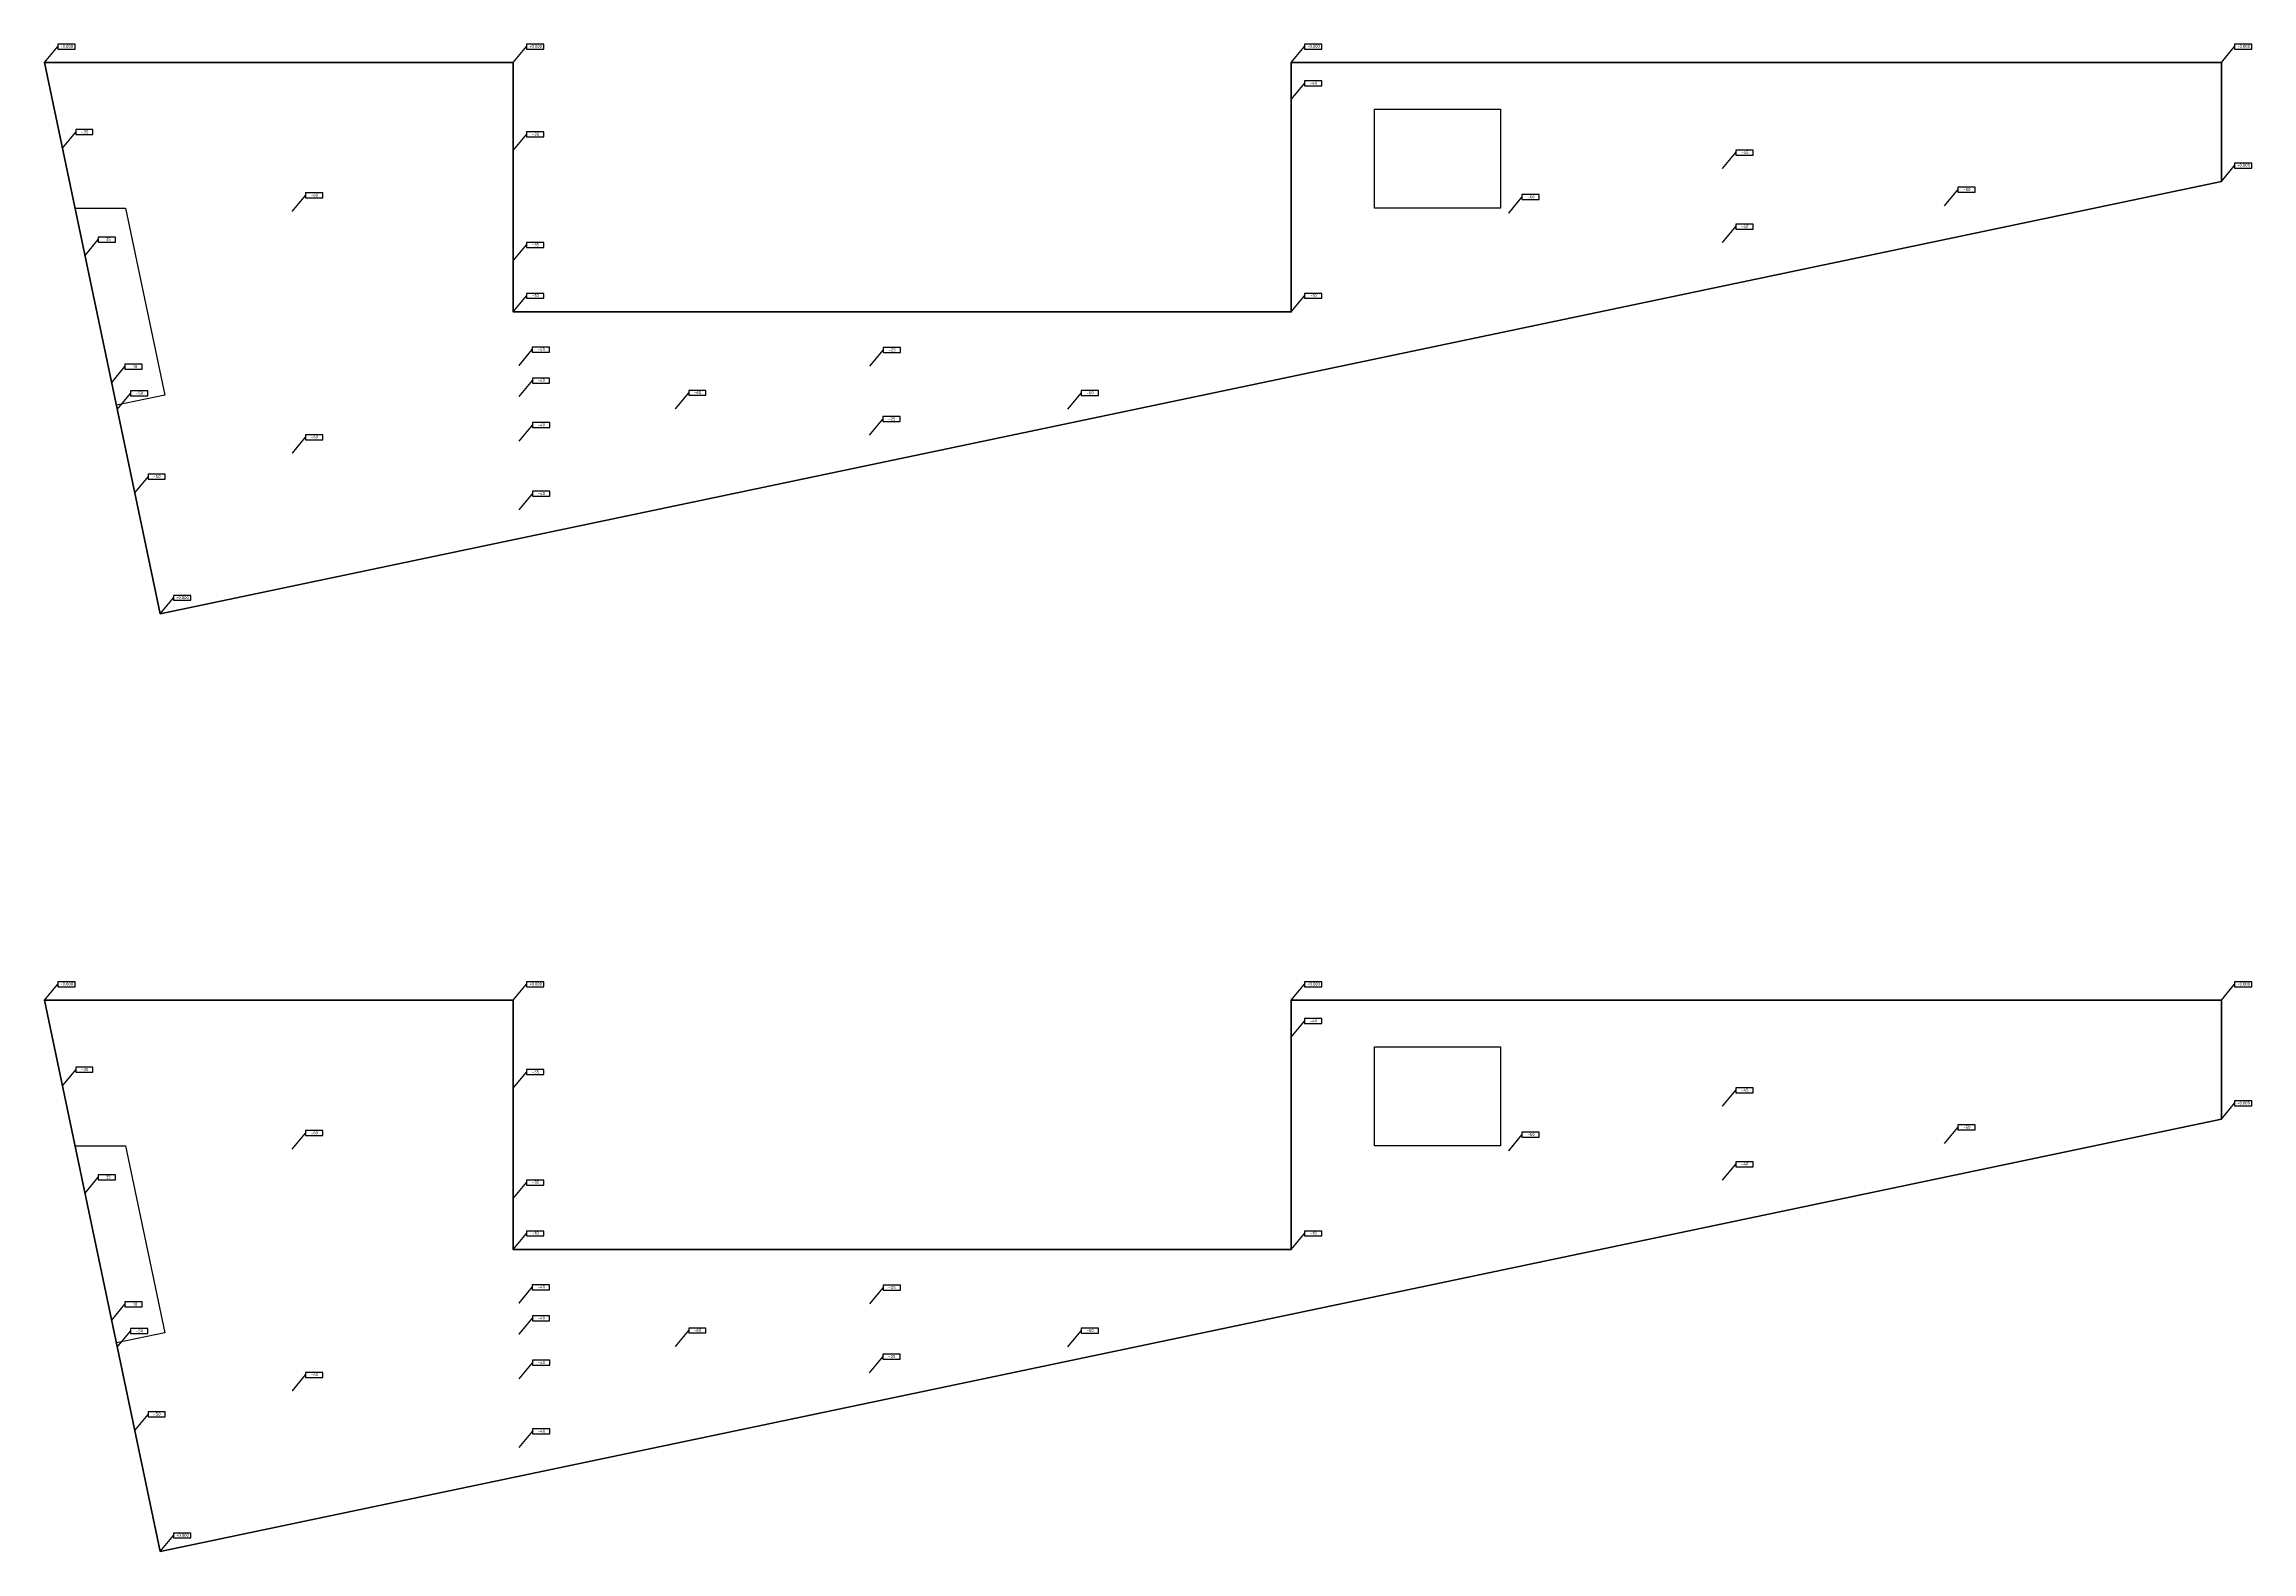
# Model space of a CAD drawing. Header units: millimetres. Extents: x 3543 to 589126, y -146359 to 38454.
# Drawn here: x 477746 to 567140, y -88203 to -27122 of the extents above; entities that cross this region are included whole.
import ezdxf
from ezdxf.enums import TextEntityAlignment as Align

# ---------------------------------------------------------------- set-up
doc = ezdxf.new("R2010")
doc.units = ezdxf.units.MM
doc.layers.add('контур', color=1, linetype='Continuous', lineweight=50)
doc.layers.add('областиvb', color=52, linetype='Continuous')
doc.styles.add('isocpeur', font='isocpeur.ttf')

# ---------------------------------------------------------------- blocks, each defined once
blk = doc.blocks.new('otmetka_oporvb')
at = {"linetype": 'ByBlock', "lineweight": -2}
blk.add_hatch(color=0, dxfattribs=at).paths.add_polyline_path([(-38, -32, 1), (38, 32, 1)])
at = {"color": 0, "linetype": 'ByBlock', "lineweight": -2}
blk.add_line((0, 0), (2142, 2596), dxfattribs=at)
at = {"color": 0}
blk.add_lwpolyline([(2142, 2196), (4942, 2196), (4942, 2996), (2142, 2996)], close=True, dxfattribs=at)
at = {"color": 0, "linetype": 'ByBlock', "lineweight": -2, "style": 'isocpeur'}
blk.add_attdef('OTM', text='', height=500, dxfattribs=at).set_placement((3600, 2639), align=Align.MIDDLE_CENTER)
blk = doc.blocks.new('*U28')
at = {"linetype": 'ByBlock', "lineweight": -2}
blk.add_hatch(color=0, dxfattribs=at).paths.add_polyline_path([(-38, -32, 1), (38, 32, 1)])
at = {"color": 0, "linetype": 'ByBlock', "lineweight": -2}
blk.add_line((0, 0), (2147, 2596), dxfattribs=at)
at = {"color": 0}
blk.add_lwpolyline([(2147, 2196), (4947, 2196), (4947, 2996), (2147, 2996)], close=True, dxfattribs=at)
at = {"color": 0, "linetype": 'ByBlock', "lineweight": -2, "style": 'isocpeur'}
blk.add_attdef('OTM', text='', height=500, dxfattribs=at).set_placement((3606, 2639), align=Align.MIDDLE_CENTER)
blk = doc.blocks.new('*U29')
at = {"linetype": 'ByBlock', "lineweight": -2}
blk.add_hatch(color=0, dxfattribs=at).paths.add_polyline_path([(-38, -32, 1), (38, 32, 1)])
at = {"color": 0, "linetype": 'ByBlock', "lineweight": -2}
blk.add_line((0, 0), (2158, 2596), dxfattribs=at)
at = {"color": 0}
blk.add_lwpolyline([(2158, 2196), (4958, 2196), (4958, 2996), (2158, 2996)], close=True, dxfattribs=at)
at = {"color": 0, "linetype": 'ByBlock', "lineweight": -2, "style": 'isocpeur'}
blk.add_attdef('OTM', text='', height=500, dxfattribs=at).set_placement((3617, 2639), align=Align.MIDDLE_CENTER)
blk = doc.blocks.new('*U30')
at = {"linetype": 'ByBlock', "lineweight": -2}
blk.add_hatch(color=0, dxfattribs=at).paths.add_polyline_path([(-38, -32, 1), (38, 32, 1)])
at = {"color": 0, "linetype": 'ByBlock', "lineweight": -2}
blk.add_line((0, 0), (2151, 2596), dxfattribs=at)
at = {"color": 0}
blk.add_lwpolyline([(2151, 2196), (4951, 2196), (4951, 2996), (2151, 2996)], close=True, dxfattribs=at)
at = {"color": 0, "linetype": 'ByBlock', "lineweight": -2, "style": 'isocpeur'}
blk.add_attdef('OTM', text='', height=500, dxfattribs=at).set_placement((3609, 2639), align=Align.MIDDLE_CENTER)

msp = doc.modelspace()

# ---------------------------------------------------------------- linework, layer by layer
at = {"layer": 'контур'}
for points in [[(482446.7, -50202.6), (477760.5, -27871.2), (496743.3, -27871.2), (496743.3, -37968.7), (528243.1, -37968.7), (528243.1, -27871.2), (565904.8, -27871.2), (565904.8, -32689.8)], [(482446.7, -88188.7), (477760.5, -65857.3), (496743.3, -65857.3), (496743.3, -75954.7), (528243.1, -75954.7), (528243.1, -65857.3), (565904.8, -65857.3), (565904.8, -70675.8)]]:
    msp.add_lwpolyline(points, close=True, dxfattribs=at)
at = {"layer": 'областиvb'}
for points in [[(531615.9, -29757.6), (536716.9, -29757.6), (536716.9, -33770.5), (531615.9, -33770.5)], [(478998.5, -33770.8), (481035.7, -33770.8), (482639.3, -41340.5), (480673.5, -41753)], [(531615.9, -67743.7), (536716.9, -67743.7), (536716.9, -71756.5), (531615.9, -71756.5)], [(478998.5, -71756.8), (481035.7, -71756.8), (482639.3, -79326.6), (480673.5, -79739.1)]]:
    msp.add_lwpolyline(points, close=True, dxfattribs=at)

# ---------------------------------------------------------------- block references
at = {"xscale": 0.25, "yscale": 0.25, "zscale": 0.25}
for name, p, values in [('otmetka_oporvb', (477760.5, -27871.2), {'OTM': '+0.000'}), ('otmetka_oporvb', (496743.3, -27871.2), {'OTM': '+0.000'}), ('otmetka_oporvb', (528243.1, -27871.2), {'OTM': '+0.000'}), ('otmetka_oporvb', (565904.8, -27871.2), {'OTM': '+0.000'}), ('otmetka_oporvb', (528243.1, -29359.7), {'OTM': '-40'}), ('otmetka_oporvb', (478487.5, -31335.8), {'OTM': '-35'}), ('otmetka_oporvb', (496743.3, -31430.5), {'OTM': '-35'}), ('otmetka_oporvb', (545709.5, -32167.1), {'OTM': '-45'}), ('otmetka_oporvb', (565904.8, -32689.8), {'OTM': '+0.000'}), ('otmetka_oporvb', (554700.5, -33671.7), {'OTM': '-50'}), ('otmetka_oporvb', (487793.5, -33900.9), {'OTM': '-60'}), ('otmetka_oporvb', (537049.5, -33968.9), {'OTM': '-60'}), ('otmetka_oporvb', (545707.4, -35161.3), {'OTM': '-40'}), ('otmetka_oporvb', (479401.3, -35690.6), {'OTM': '-35'}), ('otmetka_oporvb', (496743.3, -35904.7), {'OTM': '-35'}), ('otmetka_oporvb', (496743.3, -37968.7), {'OTM': '-10'}), ('otmetka_oporvb', (528243.1, -37968.7), {'OTM': '-10'}), ('otmetka_oporvb', (480481.1, -40836.1), {'OTM': '-10'}), ('otmetka_oporvb', (496978.3, -40144.2), {'OTM': '-40'}), ('otmetka_oporvb', (511181.2, -40165), {'OTM': '-25'}), ('*U28', (496978.3, -41400.7), {'OTM': '-40'}), ('otmetka_oporvb', (480708.7, -41920.4), {'OTM': '-50'}), ('otmetka_oporvb', (503309.6, -41897.9), {'OTM': '-60'}), ('otmetka_oporvb', (519200.6, -41904.7), {'OTM': '-60'}), ('*U29', (496978.3, -43202.8), {'OTM': '-40'}), ('otmetka_oporvb', (511170.1, -42962.8), {'OTM': '-25'}), ('otmetka_oporvb', (487798.9, -43696.6), {'OTM': '-60'}), ('otmetka_oporvb', (481416.9, -45295.5), {'OTM': '-50'}), ('*U30', (496978.3, -45983.4), {'OTM': '-40'}), ('otmetka_oporvb', (482446.7, -50202.6), {'OTM': '+0.000'}), ('otmetka_oporvb', (477760.5, -65857.3), {'OTM': '+0.000'}), ('otmetka_oporvb', (496743.3, -65857.3), {'OTM': '+0.000'}), ('otmetka_oporvb', (528243.1, -65857.3), {'OTM': '+0.000'}), ('otmetka_oporvb', (565904.8, -65857.3), {'OTM': '+0.000'}), ('otmetka_oporvb', (528243.1, -67345.7), {'OTM': '-40'}), ('otmetka_oporvb', (478487.5, -69321.8), {'OTM': '-35'}), ('otmetka_oporvb', (496743.3, -69416.6), {'OTM': '-35'}), ('otmetka_oporvb', (545709.5, -70153.1), {'OTM': '-45'}), ('otmetka_oporvb', (565904.8, -70675.8), {'OTM': '+0.000'}), ('otmetka_oporvb', (487793.5, -71887), {'OTM': '-60'}), ('otmetka_oporvb', (537049.5, -71955), {'OTM': '-60'}), ('otmetka_oporvb', (554700.5, -71657.7), {'OTM': '-50'}), ('otmetka_oporvb', (545707.4, -73147.3), {'OTM': '-40'}), ('otmetka_oporvb', (479401.3, -73676.6), {'OTM': '-35'}), ('otmetka_oporvb', (496743.3, -73890.8), {'OTM': '-35'}), ('otmetka_oporvb', (496743.3, -75954.7), {'OTM': '-10'}), ('otmetka_oporvb', (528243.1, -75954.7), {'OTM': '-10'}), ('otmetka_oporvb', (496978.3, -78130.2), {'OTM': '-40'}), ('otmetka_oporvb', (511181.2, -78151), {'OTM': '-25'}), ('otmetka_oporvb', (480481.1, -78822.2), {'OTM': '-10'}), ('*U28', (496978.3, -79386.8), {'OTM': '-40'}), ('otmetka_oporvb', (480708.7, -79906.5), {'OTM': '-50'}), ('otmetka_oporvb', (503309.6, -79883.9), {'OTM': '-60'}), ('otmetka_oporvb', (519200.6, -79890.7), {'OTM': '-60'}), ('*U29', (496978.3, -81188.9), {'OTM': '-40'}), ('otmetka_oporvb', (511170.1, -80948.8), {'OTM': '-25'}), ('otmetka_oporvb', (487798.9, -81682.7), {'OTM': '-60'}), ('otmetka_oporvb', (481416.9, -83281.5), {'OTM': '-50'}), ('*U30', (496978.3, -83969.4), {'OTM': '-40'}), ('otmetka_oporvb', (482446.7, -88188.7), {'OTM': '+0.000'})]:
    msp.add_blockref(name, p, dxfattribs=at).add_auto_attribs(values)

doc.saveas('drawing.dxf')
